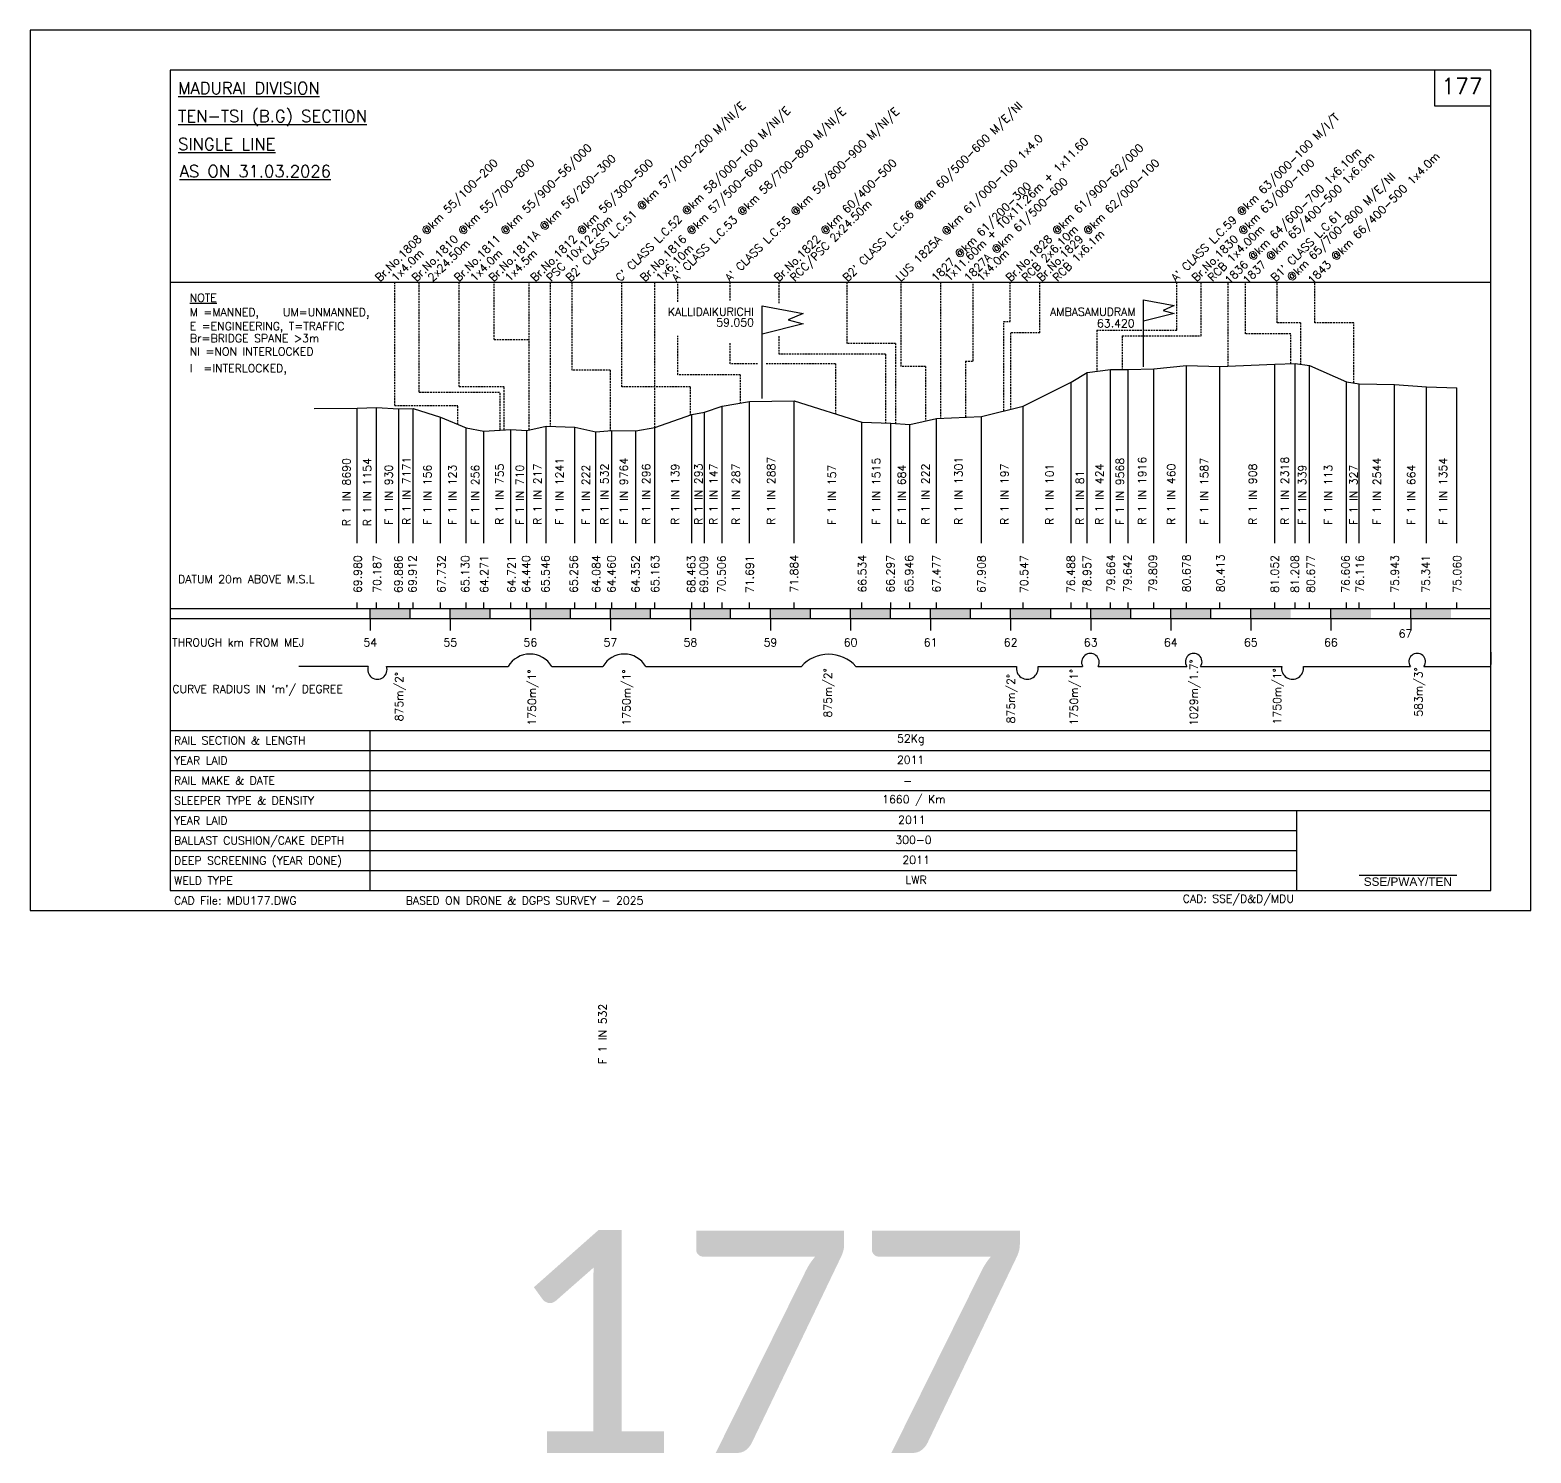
# Model space of a CAD drawing. Header units: feet. Extents: x 518 to 4809, y -2385 to -1535.
# Drawn here: x 4007.3 to 4382.3, y -2384 to -2028.5 of the extents above; entities that cross this region are included whole.
import ezdxf
from ezdxf.enums import TextEntityAlignment as Align

# ---------------------------------------------------------------- set-up
doc = ezdxf.new("R2010")
doc.units = ezdxf.units.FT
doc.header["$LTSCALE"] = 12
doc.header["$MEASUREMENT"] = 0
doc.linetypes.add('HIDDEN', pattern=[0.375, 0.25, -0.125])
doc.layers.get('0').update_dxf_attribs({"linetype": 'CONTINUOUS'})
doc.layers.add('1. Text', color=7, linetype='CONTINUOUS')
doc.layers.add('3 - Layout text', color=7, linetype='CONTINUOUS')
doc.styles.add('Legend', font='calibri.ttf')
doc.styles.add('RS', font='romans')
doc.styles.get("Standard").update_dxf_attribs({"font": 'ROMANS'})
doc.styles.add('yard', font='arial.ttf')

msp = doc.modelspace()

# ---------------------------------------------------------------- linework, layer by layer
for p, q in [((4382.32942, -2028.51148), (4007.32942, -2028.51148)), ((4007.32942, -2028.51148), (4007.32942, -2248.51148)), ((4382.32942, -2248.51148), (4382.32942, -2028.51148)), ((4372.32942, -2038.51148), (4042.32942, -2038.51148)), ((4042.32942, -2038.51148), (4042.32942, -2243.51148)), ((4358.32942, -2047.51148), (4358.32942, -2038.51148)), ((4372.32942, -2243.51148), (4372.32942, -2038.51148)), ((4372.32942, -2047.51148), (4358.32942, -2047.51148)), ((4267.4508, -2116.51538), (4271.4508, -2114.04638)), ((4271.4508, -2114.04638), (4277.2884, -2113.33938)), ((4271.4508, -2156.71801), (4271.4508, -2114.04638)), ((4277.2884, -2156.71801), (4277.2884, -2113.33938)), ((4277.2884, -2113.33938), (4281.6884, -2113.36138)), ((4281.6884, -2113.36138), (4288.0884, -2113.19438)), ((4281.6884, -2156.71801), (4281.6884, -2113.36138)), ((4288.0884, -2113.19438), (4296.232, -2112.32538)), ((4288.0884, -2156.71801), (4288.0884, -2113.19438)), ((4296.232, -2156.71801), (4296.232, -2112.32538)), ((4296.232, -2112.32538), (4304.632, -2112.59038)), ((4304.632, -2112.59038), (4318.32942, -2111.95138)), ((4304.632, -2156.71801), (4304.632, -2112.59038)), ((4318.32942, -2111.95138), (4323.4338, -2111.79538)), ((4318.32942, -2156.71801), (4318.32942, -2111.95138)), ((4323.4338, -2156.71801), (4323.4338, -2111.79538)), ((4323.4338, -2111.79538), (4327.0338, -2112.32638)), ((4327.0338, -2156.71801), (4327.0338, -2112.32638)), ((4327.0338, -2112.32638), (4336.2158, -2116.39138)), ((4255.4508, -2122.45638), (4267.4508, -2116.51538)), ((4267.4508, -2156.71801), (4267.4508, -2116.51538)), ((4336.2158, -2156.71801), (4336.2158, -2116.39138)), ((4336.2158, -2116.39138), (4339.4158, -2116.88638)), ((4339.4158, -2156.71801), (4339.4158, -2116.88638)), ((4339.4158, -2116.88638), (4348.2158, -2117.06038)), ((4348.2158, -2156.71801), (4348.2158, -2117.06038)), ((4348.2158, -2117.06038), (4356.2044, -2117.66238)), ((4356.2044, -2156.71801), (4356.2044, -2117.66238)), ((4356.2044, -2117.66238), (4363.8044, -2117.94338)), ((4363.8044, -2156.71801), (4363.8044, -2117.94338)), ((4175.8718, -2123.99438), (4180.2718, -2122.49738)), ((4180.2718, -2122.49738), (4187.0718, -2121.31238)), ((4180.2718, -2156.71801), (4180.2718, -2122.49738)), ((4187.0718, -2121.31238), (4198.2738, -2121.11938)), ((4187.0718, -2156.71801), (4187.0718, -2121.31238)), ((4198.2738, -2156.71801), (4198.2738, -2121.11938)), ((4198.2738, -2121.11938), (4215.1826, -2126.46938)), ((4245.041, -2125.09538), (4255.4508, -2122.45638)), ((4255.4508, -2156.71801), (4255.4508, -2122.45638)), ((4078.284, -2123.09138), (4089.084, -2123.02338)), ((4089.084, -2123.02338), (4093.8786, -2122.81538)), ((4089.084, -2156.71801), (4089.084, -2123.02338)), ((4093.8786, -2156.71801), (4093.8786, -2122.81538)), ((4093.8786, -2122.81538), (4099.4786, -2123.11738)), ((4099.4786, -2123.11738), (4103.0786, -2123.09138)), ((4099.4786, -2156.71801), (4099.4786, -2123.11738)), ((4103.0786, -2156.71801), (4103.0786, -2123.09138)), ((4103.0786, -2123.09138), (4109.8786, -2125.27138)), ((4109.8786, -2156.71801), (4109.8786, -2125.27138)), ((4109.8786, -2125.27138), (4116.2772, -2127.87338)), ((4163.4704, -2127.84038), (4172.6718, -2124.54038)), ((4172.6718, -2124.54038), (4175.8718, -2123.99438)), ((4172.6718, -2156.71801), (4172.6718, -2124.54038)), ((4175.8718, -2156.71801), (4175.8718, -2123.99438)), ((4227.1826, -2127.05738), (4233.841, -2125.52638)), ((4233.841, -2125.52638), (4245.041, -2125.09538)), ((4233.841, -2156.71801), (4233.841, -2125.52638)), ((4245.041, -2156.71801), (4245.041, -2125.09538)), ((4116.2772, -2156.71801), (4116.2772, -2127.87338)), ((4116.2772, -2127.87338), (4120.6772, -2128.73238)), ((4120.6772, -2128.73238), (4127.4772, -2128.28238)), ((4120.6772, -2156.71801), (4120.6772, -2128.73238)), ((4127.4772, -2156.71801), (4127.4772, -2128.28238)), ((4127.4772, -2128.28238), (4131.4772, -2128.56338)), ((4131.4772, -2128.56338), (4136.2762, -2127.45738)), ((4131.4772, -2156.71801), (4131.4772, -2128.56338)), ((4136.2762, -2156.71801), (4136.2762, -2127.45738)), ((4136.2762, -2127.45738), (4143.4762, -2127.74738)), ((4143.4762, -2156.71801), (4143.4762, -2127.74738)), ((4143.4762, -2127.74738), (4148.6762, -2128.91738)), ((4148.6762, -2128.91738), (4152.6704, -2128.54338)), ((4148.6762, -2156.71801), (4148.6762, -2128.91738)), ((4152.6704, -2156.71801), (4152.6704, -2128.54338)), ((4152.6704, -2128.54338), (4158.6704, -2128.65138)), ((4158.6704, -2128.65138), (4163.4704, -2127.84038)), ((4158.6704, -2156.71801), (4158.6704, -2128.65138)), ((4163.4704, -2156.71801), (4163.4704, -2127.84038)), ((4215.1826, -2156.71801), (4215.1826, -2126.46938)), ((4215.1826, -2126.46938), (4222.3826, -2126.70638)), ((4222.3826, -2156.71801), (4222.3826, -2126.70638)), ((4222.3826, -2126.70638), (4227.1826, -2127.05738)), ((4227.1826, -2156.71801), (4227.1826, -2127.05738)), ((4089.084, -2173.00338), (4089.084, -2171.51531)), ((4093.8786, -2173.00338), (4093.8786, -2171.51531)), ((4099.4786, -2173.00338), (4099.4786, -2171.51531)), ((4103.0786, -2173.00338), (4103.0786, -2171.51531)), ((4109.8786, -2173.00338), (4109.8786, -2171.51531)), ((4116.2772, -2173.00338), (4116.2772, -2171.51531)), ((4120.6772, -2173.00338), (4120.6772, -2171.51531)), ((4127.4772, -2173.00338), (4127.4772, -2171.51531)), ((4131.4772, -2173.00338), (4131.4772, -2171.51531)), ((4136.2762, -2173.00338), (4136.2762, -2171.51531)), ((4143.4762, -2173.00338), (4143.4762, -2171.51531)), ((4148.6762, -2173.00338), (4148.6762, -2171.51531)), ((4152.6704, -2173.00338), (4152.6704, -2171.51531)), ((4158.6704, -2173.00338), (4158.6704, -2171.51531)), ((4163.4704, -2173.00338), (4163.4704, -2171.51531)), ((4172.6718, -2173.00338), (4172.6718, -2171.51531)), ((4175.8718, -2173.00338), (4175.8718, -2171.51531)), ((4180.2718, -2173.00338), (4180.2718, -2171.51531)), ((4187.0718, -2173.00338), (4187.0718, -2171.51531)), ((4198.2738, -2173.00338), (4198.2738, -2171.51531)), ((4215.1826, -2173.00338), (4215.1826, -2171.51531)), ((4222.3826, -2173.00338), (4222.3826, -2171.51531)), ((4227.1826, -2173.00338), (4227.1826, -2171.51531)), ((4233.841, -2173.00338), (4233.841, -2171.51531)), ((4245.041, -2173.00338), (4245.041, -2171.51531)), ((4255.4508, -2173.00338), (4255.4508, -2171.51531)), ((4267.4508, -2173.00338), (4267.4508, -2171.51531)), ((4271.4508, -2173.00338), (4271.4508, -2171.51531)), ((4277.2884, -2173.00338), (4277.2884, -2171.51531)), ((4281.6884, -2173.00338), (4281.6884, -2171.51531)), ((4288.0884, -2173.00338), (4288.0884, -2171.51531)), ((4296.232, -2173.00338), (4296.232, -2171.51531)), ((4304.632, -2173.00338), (4304.632, -2171.51531)), ((4318.32942, -2173.00338), (4318.32942, -2171.51531)), ((4323.4338, -2173.00338), (4323.4338, -2171.51531)), ((4327.0338, -2173.00338), (4327.0338, -2171.51531)), ((4336.2158, -2173.00338), (4336.2158, -2171.51531)), ((4339.4158, -2173.00338), (4339.4158, -2171.51531)), ((4348.2158, -2173.00338), (4348.2158, -2171.51531)), ((4356.2044, -2173.00338), (4356.2044, -2171.51531)), ((4363.8044, -2173.00338), (4363.8044, -2171.51531)), ((4091.82942, -2187.50338), (4074.47228, -2187.50338)), ((4323.78894, -2243.51148), (4323.78894, -2223.51148)), ((4339.42773, -2239.63089), (4363.80524, -2239.63089)), ((4042.32942, -2243.51148), (4372.32942, -2243.51148)), ((4007.32942, -2248.51148), (4382.32942, -2248.51148))]:
    msp.add_line(p, q)
at = {"linetype": 'Continuous'}
for p, q in [((4042.32942, -2091.52548), (4372.32942, -2091.52548)), ((4190.21241, -2120.58698), (4190.21241, -2109.59038)), ((4042.32942, -2173.00338), (4372.32942, -2173.00338)), ((4092.32942, -2175.50338), (4092.32942, -2173.00338)), ((4092.32942, -2175.50338), (4092.32942, -2173.00338)), ((4102.32942, -2175.50338), (4102.32942, -2173.00338)), ((4112.32942, -2175.50338), (4112.32942, -2173.00338)), ((4122.32942, -2175.50338), (4122.32942, -2173.00338)), ((4132.32942, -2175.50338), (4132.32942, -2173.00338)), ((4142.32942, -2175.50338), (4142.32942, -2173.00338)), ((4152.32942, -2175.50338), (4152.32942, -2173.00338)), ((4162.32942, -2175.50338), (4162.32942, -2173.00338)), ((4172.32942, -2175.50338), (4172.32942, -2173.00338)), ((4182.32942, -2175.50338), (4182.32942, -2173.00338)), ((4192.32942, -2175.50338), (4192.32942, -2173.00338)), ((4202.32942, -2175.50338), (4202.32942, -2173.00338)), ((4212.32942, -2175.50338), (4212.32942, -2173.00338)), ((4222.32942, -2175.50338), (4222.32942, -2173.00338)), ((4232.32942, -2175.50338), (4232.32942, -2173.00338)), ((4242.32942, -2175.50338), (4242.32942, -2173.00338)), ((4252.32942, -2175.50338), (4252.32942, -2173.00338)), ((4262.32942, -2175.50338), (4262.32942, -2173.00338)), ((4272.32942, -2175.50338), (4272.32942, -2173.00338)), ((4282.32942, -2175.50338), (4282.32942, -2173.00338)), ((4292.32942, -2175.50338), (4292.32942, -2173.00338)), ((4302.32942, -2175.50338), (4302.32942, -2173.00338)), ((4312.32942, -2175.50338), (4312.32942, -2173.00338)), ((4332.32942, -2175.50338), (4332.32942, -2173.00338)), ((4352.32942, -2175.50338), (4352.32942, -2173.00338)), ((4042.32942, -2175.50338), (4372.32942, -2175.50338)), ((4092.32942, -2175.50338), (4092.32942, -2178.53762)), ((4092.32942, -2175.50338), (4092.32942, -2178.53762)), ((4112.32942, -2175.50338), (4112.32942, -2178.53762)), ((4132.32942, -2175.50338), (4132.32942, -2178.53762)), ((4152.32942, -2175.50338), (4152.32942, -2178.53762)), ((4172.32942, -2175.50338), (4172.32942, -2178.53762)), ((4192.32942, -2175.50338), (4192.32942, -2178.53762)), ((4212.32942, -2175.50338), (4212.32942, -2178.53762)), ((4232.32942, -2175.50338), (4232.32942, -2178.53762)), ((4252.32942, -2175.50338), (4252.32942, -2178.53762)), ((4272.32942, -2175.50338), (4272.32942, -2178.53762)), ((4292.32942, -2175.50338), (4292.32942, -2178.53762)), ((4312.32942, -2175.50338), (4312.32942, -2178.53762)), ((4332.32942, -2175.50338), (4332.32942, -2178.53762)), ((4352.32942, -2175.50338), (4352.32942, -2178.53762)), ((4372.32942, -2183.97788), (4372.32942, -2187.01212)), ((4096.38942, -2187.50338), (4126.74942, -2187.50338)), ((4137.70942, -2187.50338), (4150.46942, -2187.50338)), ((4161.14942, -2187.50338), (4200.04942, -2187.50338)), ((4213.62942, -2187.50338), (4253.78942, -2187.50338)), ((4259.16942, -2187.50338), (4270.30942, -2187.50338)), ((4274.18942, -2187.50338), (4296.36942, -2187.50338)), ((4299.76942, -2187.50338), (4320.04942, -2187.50338)), ((4325.48942, -2187.50338), (4352.20003, -2187.50338)), ((4355.60003, -2187.50338), (4372.32942, -2187.50338)), ((4042.32942, -2203.51148), (4372.32942, -2203.51148)), ((4092.32942, -2243.51148), (4092.32942, -2203.51148)), ((4042.32942, -2208.51148), (4372.32942, -2208.51148)), ((4042.32942, -2213.51148), (4372.32942, -2213.51148)), ((4042.32942, -2218.51148), (4372.32942, -2218.51148)), ((4042.32942, -2223.51148), (4372.32942, -2223.51148)), ((4042.32942, -2228.51148), (4323.78894, -2228.51148)), ((4042.32942, -2233.51148), (4323.78894, -2233.51148)), ((4042.32942, -2238.51148), (4323.78894, -2238.51148))]:
    msp.add_line(p, q, dxfattribs=at)
at = {"linetype": 'HIDDEN', "ltscale": 0.15}
for p, q in [((4098.47586, -2122.30756), (4098.47586, -2091.52548)), ((4104.56573, -2118.96448), (4104.56573, -2091.52548)), ((4114.58895, -2117.58999), (4114.58895, -2091.52548)), ((4123.27286, -2105.83731), (4123.27286, -2091.52548)), ((4132.05068, -2128.31863), (4132.05068, -2091.52548)), ((4137.28741, -2091.52548), (4137.28741, -2127.49811)), ((4142.79099, -2113.49957), (4142.79099, -2091.52548)), ((4155.21366, -2117.67405), (4155.21366, -2091.52548)), ((4163.4704, -2127.84038), (4163.4704, -2091.52548)), ((4169.21588, -2096.42105), (4169.21588, -2091.52548)), ((4182.23518, -2096.08152), (4182.23518, -2091.52548)), ((4194.51872, -2096.76058), (4194.51872, -2091.52548)), ((4211.47001, -2106.80901), (4211.47001, -2091.52548)), ((4224.9819, -2112.54979), (4224.9819, -2091.52548)), ((4234.78741, -2091.52548), (4234.78741, -2125.48996)), ((4242.99989, -2111.23237), (4242.99989, -2091.52548)), ((4252.17748, -2101.36041), (4252.17748, -2091.52548)), ((4259.65221, -2104.17164), (4259.65221, -2091.52548)), ((4293.84138, -2103.473), (4293.84138, -2091.52548)), ((4299.95542, -2104.93902), (4299.95542, -2091.52548)), ((4306.69304, -2112.49423), (4306.69304, -2091.52548)), ((4311.02195, -2104.40894), (4311.02195, -2091.52548)), ((4318.93142, -2101.65012), (4318.93142, -2091.52548)), ((4328.33183, -2101.65012), (4328.33183, -2091.52548)), ((4250.6205, -2123.68092), (4250.6205, -2101.36041)), ((4250.6205, -2101.36041), (4252.17748, -2101.36041)), ((4273.84219, -2103.473), (4273.84219, -2113.75676)), ((4273.84219, -2103.473), (4293.84138, -2103.473)), ((4324.78741, -2101.65012), (4318.93142, -2101.65012)), ((4324.78741, -2101.65012), (4324.78741, -2111.99504)), ((4338.04426, -2101.65012), (4328.33183, -2101.65012)), ((4338.04426, -2116.67422), (4338.04426, -2101.65012)), ((4123.27286, -2105.83731), (4132.05068, -2105.83731)), ((4169.21588, -2114.61826), (4169.21588, -2104.90937)), ((4182.23518, -2111.902), (4182.23518, -2106.60703)), ((4194.51872, -2109.52527), (4194.51872, -2104.90937)), ((4223.53741, -2106.80901), (4211.47001, -2106.80901)), ((4223.53741, -2106.80901), (4223.53741, -2126.79083)), ((4252.28741, -2104.17164), (4252.28741, -2123.25834)), ((4259.65221, -2104.17164), (4252.28741, -2104.17164)), ((4280.15038, -2104.93902), (4299.95542, -2104.93902)), ((4280.15038, -2104.93902), (4280.15038, -2113.34163)), ((4322.32942, -2104.40894), (4311.02195, -2104.40894)), ((4322.32942, -2111.82914), (4322.32942, -2104.40894)), ((4221.03741, -2109.52527), (4194.51872, -2109.52527)), ((4221.03741, -2109.52527), (4221.03741, -2126.6621)), ((4241.03741, -2111.23237), (4241.03741, -2125.33091)), ((4241.03741, -2111.23237), (4242.99989, -2111.23237)), ((4152.28741, -2113.49957), (4142.79099, -2113.49957)), ((4152.28741, -2113.49957), (4152.28741, -2128.57925)), ((4184.78741, -2114.61826), (4169.21588, -2114.61826)), ((4189.11397, -2111.902), (4182.23518, -2111.902)), ((4184.78741, -2114.61826), (4184.78741, -2121.71047)), ((4208.53741, -2111.902), (4191.07933, -2111.902)), ((4208.53741, -2111.902), (4208.53741, -2124.36682)), ((4231.03741, -2112.54979), (4224.9819, -2112.54979)), ((4231.03741, -2112.54979), (4231.03741, -2126.17103)), ((4114.58895, -2117.58999), (4125.77877, -2117.58999)), ((4125.77877, -2128.39478), (4125.77877, -2117.58999)), ((4172.28741, -2117.67405), (4155.21366, -2117.67405)), ((4172.28741, -2117.67405), (4172.28741, -2124.67824)), ((4098.47586, -2122.30756), (4114.17779, -2122.30756)), ((4104.56573, -2118.96448), (4124.77985, -2118.96448)), ((4114.17779, -2127.01966), (4114.17779, -2122.30756)), ((4124.77985, -2128.46088), (4124.77985, -2118.96448))]:
    msp.add_line(p, q, dxfattribs=at)
at = {"linetype": 'Continuous'}
for points in [[(4285.53195, -2112.68698), (4285.53195, -2095.94572), (4293.21945, -2097.37072), (4290.40695, -2098.57072), (4293.21945, -2099.32072), (4285.53195, -2101.27072)], [(4190.21241, -2120.58698), (4190.21241, -2097.41066), (4200.46241, -2099.31066), (4196.71241, -2100.91066), (4200.46241, -2101.91066), (4190.21241, -2104.51066)]]:
    msp.add_lwpolyline(points, dxfattribs=at)
for centre, radius, start, end in [((4132.22942, -2190.84178), 6.4168, 31.349651, 148.650349), ((4155.80942, -2190.58932), 6.16754, 30.0231937, 149.9768063), ((4206.83942, -2193.52073), 9.07263, 41.5476079, 138.4523921), ((4272.24942, -2186.46398), 2.2009, 331.8187873, 208.1812127), ((4298.06942, -2186.31838), 2.07225, 325.1212348, 214.8787652), ((4353.90003, -2186.31838), 2.07225, 325.1212348, 214.8787652), ((4094.10942, -2188.30365), 2.41637, 160.659225, 19.340775), ((4256.47942, -2187.96403), 2.72916, 170.2826197, 9.7173803), ((4322.76942, -2187.93698), 2.75434, 170.9425882, 9.0574118)]:
    msp.add_arc(centre, radius, start, end, dxfattribs=at)
for points in [[(4092.32942, -2175.50338), (4102.32942, -2175.50338), (4092.32942, -2173.00338), (4102.32942, -2173.00338)], [(4092.32942, -2175.50338), (4102.32942, -2175.50338), (4092.32942, -2173.00338), (4102.32942, -2173.00338)], [(4112.32942, -2175.50338), (4122.32942, -2175.50338), (4112.32942, -2173.00338), (4122.32942, -2173.00338)], [(4132.32942, -2175.50338), (4142.32942, -2175.50338), (4132.32942, -2173.00338), (4142.32942, -2173.00338)], [(4152.32942, -2175.50338), (4162.32942, -2175.50338), (4152.32942, -2173.00338), (4162.32942, -2173.00338)], [(4172.32942, -2175.50338), (4182.32942, -2175.50338), (4172.32942, -2173.00338), (4182.32942, -2173.00338)], [(4192.32942, -2175.50338), (4202.32942, -2175.50338), (4192.32942, -2173.00338), (4202.32942, -2173.00338)], [(4212.32942, -2175.50338), (4222.32942, -2175.50338), (4212.32942, -2173.00338), (4222.32942, -2173.00338)], [(4232.32942, -2175.50338), (4242.32942, -2175.50338), (4232.32942, -2173.00338), (4242.32942, -2173.00338)], [(4252.32942, -2175.50338), (4262.32942, -2175.50338), (4252.32942, -2173.00338), (4262.32942, -2173.00338)], [(4272.32942, -2175.50338), (4282.32942, -2175.50338), (4272.32942, -2173.00338), (4282.32942, -2173.00338)], [(4292.32942, -2175.50338), (4302.32942, -2175.50338), (4292.32942, -2173.00338), (4302.32942, -2173.00338)], [(4312.32942, -2175.50338), (4322.32942, -2175.50338), (4312.32942, -2173.00338), (4322.32942, -2173.00338)], [(4332.32942, -2175.50338), (4342.32942, -2175.50338), (4332.32942, -2173.00338), (4342.32942, -2173.00338)], [(4352.32942, -2175.50338), (4362.32942, -2175.50338), (4352.32942, -2173.00338), (4362.32942, -2173.00338)]]:
    msp.add_solid(points, dxfattribs=at)

# ---------------------------------------------------------------- texts
at = {"linetype": 'Continuous', "style": 'RS'}
for s, height, p in [('%%uMADURAI DIVISION', 3, (4044.32942, -2044.51148)), ('%%UTEN-TSI (B.G) SECTION', 3, (4044.32942, -2051.51148)), ('%%USINGLE LINE', 3, (4044.32942, -2058.51148)), ('%%UAS ON 31.03.2026', 3, (4044.71545, -2065.29419)), ('DATUM 20m ABOVE M.S.L', 2, (4044.32942, -2166.71144)), ('THROUGH km FROM MEJ', 2, (4042.8473, -2182.50338)), ("CURVE RADIUS IN `m'/ DEGREE", 2, (4042.88254, -2194.15729)), ('RAIL SECTION & LENGTH', 2, (4043.32942, -2207.01148)), ('YEAR LAID', 2, (4043.32942, -2212.01148)), ('RAIL MAKE & DATE', 2, (4043.32942, -2217.01148)), ('-', 2, (4225.46519, -2217.13329)), ('SLEEPER TYPE & DENSITY', 2, (4043.32942, -2222.01148)), ('YEAR LAID', 2, (4043.32942, -2227.01148)), ('BALLAST CUSHION/CAKE DEPTH', 2, (4043.32942, -2232.01148)), ('DEEP SCREENING (YEAR DONE)', 2, (4043.32942, -2237.01148)), ('WELD TYPE', 2, (4043.32942, -2242.01148)), ('CAD File: MDU177.DWG', 2, (4043.32942, -2247.01148))]:
    msp.add_text(s, height=height, dxfattribs=at).set_placement(p)
for s, height, p in [('177', 4, (4365.07942, -2042.51148)), ('52Kg', 2, (4227.3734, -2205.84152)), ('2011', 2, (4227.35595, -2210.84152)), ('1660 / Km', 2, (4228.14426, -2220.84152)), ('2011', 2, (4227.65366, -2225.84152)), ('300-0', 2, (4228.06079, -2230.84152)), ('2011', 2, (4228.70389, -2235.84152)), ('LWR', 2, (4228.70389, -2240.84152))]:
    msp.add_text(s, height=height, dxfattribs=at).set_placement(p, align=Align.MIDDLE)
for s, p in [("B2' CLASS L.C.51 @km 57/100-200 M/NI/E", (4142.37225, -2091.52548)), ("B2' CLASS L.C.56 @km 60/500-600 M/E/NI ", (4211.5743, -2091.52548)), ("C' CLASS L.C.52 @km 58/000-100 M/NI/E", (4154.81916, -2091.52548)), ("A' CLASS L.C.53 @km 58/700-800 M/NI/E", (4168.85483, -2091.52548)), ("A' CLASS L.C.55 @km 59/800-900 M/NI/E", (4182.17631, -2091.52548)), ("A' CLASS L.C.59 @km 63/000-100 M/I/T", (4293.63215, -2091.52548)), ('Br.No.1811 @km 55/900-56/000 ', (4114.46061, -2091.52548)), ('1x11.60m + 10x11.26m + 1x11.60', (4236.94923, -2091.52548)), ('Br.No.1828 @km 61/900-62/000', (4252.30108, -2091.52548)), ('1836 @km 64/600-700 1x6.10m', (4307.00741, -2092.17095)), ('Br.No.1808 @km 55/100-200 ', (4094.77215, -2091.52548)), ('Br.No.1810 @km 55/700-800 ', (4103.90364, -2091.52548)), ('Br.No.1811A @km 56/200-300 ', (4123.14453, -2091.52548)), ('Br.No.1812 @km 56/300-500 ', (4133.57927, -2091.52548)), ('Br.No.1816 @km 57/500-600 ', (4160.94351, -2091.52548)), ('Br.No.1822 @km 60/400-500 ', (4194.41419, -2091.52548)), ('Br.No.1829 @km 62/000-100', (4260.04576, -2091.52548)), ('Br.No.1830 @km 63/000-100', (4298.7849, -2091.52548)), ('1837 @km 65/400-500 1x6.0m', (4311.48798, -2092.17095)), ('1843 @km 66/400-500 1x4.0m', (4327.75336, -2092.17095)), ('1827A @km 61/500-600 ', (4241.84284, -2091.52548)), ('@km 65/700-800 M/E/NI', (4322.52031, -2091.52548)), ('1827 @km 61/200-300 ', (4233.73894, -2091.52548)), ('RCC/PSC 2x24.50m', (4198.41419, -2091.52548)), ('PSC 10x12.20m', (4137.57927, -2091.52548)), ("B1' CLASS L.C.61 ", (4318.5401, -2091.52548)), ('RCB 2x6.10m', (4256.30108, -2091.52548)), ('RCB 1x6.1m', (4264.04576, -2091.52548)), ('RCB 1x4.00m', (4302.7849, -2091.52548)), ('1x4.0m', (4098.77215, -2091.52548)), ('2x24.50m', (4107.90364, -2091.52548)), ('1x4.0m', (4118.46061, -2091.52548)), ('1x4.5m', (4127.14453, -2091.52548)), ('1x6.10m', (4164.94351, -2091.52548)), ('1x4.0m', (4245.05313, -2091.52548))]:
    msp.add_text(s, height=2, rotation=45, dxfattribs=at).set_placement(p)
at = {"color": 0, "linetype": 'Continuous', "style": 'RS'}
msp.add_text('LUS 1825A @km 61/000-100 1x4.0', height=2, rotation=45, dxfattribs=at).set_placement((4224.79953, -2091.52548))
at = {"style": 'RS'}
for s, p in [('%%uNOTE', (4047.22398, -2096.39356)), ('M =MANNED,   UM=UNMANNED,', (4047.22398, -2100.02049)), ('E =ENGINEERING, T=TRAFFIC', (4047.22398, -2103.49309)), ('Br=BRIDGE SPANE >3m', (4047.28284, -2106.51837)), ('NI =NON INTERLOCKED', (4047.22398, -2109.83428)), ('I  =INTERLOCKED,', (4047.22398, -2114.01798))]:
    msp.add_text(s, height=2, dxfattribs=at).set_placement(p)
at = {"linetype": 'Continuous', "style": 'RS'}
for s, p in [('KALLIDAIKURICHI', (4188.21241, -2099.91066)), ('AMBASAMUDRAM', (4283.53195, -2099.91066)), (' 59.050', (4188.21241, -2102.56121)), (' 63.420', (4283.31252, -2102.80126))]:
    msp.add_text(s, height=2, dxfattribs=at).set_placement(p, align=Align.RIGHT)
at = {"style": 'RS'}
for s, p in [('R 1 IN 8690', (4087.38268, -2152.51551)), ('R 1 IN 1154', (4092.59012, -2152.51551)), ('F 1 IN 930', (4097.94086, -2152.18227)), ('R 1 IN 7171', (4102.41622, -2152.18227)), ('F 1 IN 156', (4107.61454, -2152.18227)), ('F 1 IN 123', (4113.86232, -2152.18227)), ('F 1 IN 256', (4119.56798, -2152.18227)), ('R 1 IN 755', (4125.63821, -2152.18227)), ('F 1 IN 710', (4130.68549, -2152.18227)), ('R 1 IN 217', (4135.12072, -2152.18227)), ('F 1 IN 1241', (4140.64126, -2152.18227)), ('F 1 IN 222', (4147.19608, -2152.18227)), ('R 1 IN 532', (4151.84075, -2152.18227)), ('F 1 IN 9764', (4156.68016, -2152.18227)), ('R 1 IN 296', (4162.2544, -2152.18227)), ('R 1 IN 139', (4169.51579, -2152.18227)), ('R 1 IN 293', (4175.34651, -2152.18227)), ('R 1 IN 147', (4179.08955, -2152.18227)), ('R 1 IN 287', (4184.69131, -2152.18227)), ('R 1 IN 2887', (4193.49858, -2152.18227)), ('F 1 IN 157', (4208.67153, -2152.18227)), ('F 1 IN 1515', (4219.74693, -2152.18227)), ('F 1 IN 684', (4226.11103, -2152.18227)), ('R 1 IN 222', (4232.03308, -2152.18227)), ('R 1 IN 1301', (4240.32353, -2152.18227)), ('R 1 IN 197', (4251.81325, -2152.18227)), ('R 1 IN 424', (4275.49208, -2152.18227)), ('F 1 IN 9568', (4280.62903, -2152.18227)), ('R 1 IN 1916', (4286.17076, -2152.18227)), ('R 1 IN 460', (4293.44021, -2152.18227)), ('F 1 IN 1587', (4301.71511, -2152.18227)), ('R 1 IN 908', (4313.80347, -2152.18227)), ('R 1 IN 2318', (4321.79167, -2152.18227)), ('F 1 IN 339', (4326.18735, -2152.18227)), ('F 1 IN 113', (4332.69851, -2152.18227)), ('F 1 IN 327', (4339.01346, -2152.18227)), ('F 1 IN 2544', (4344.85122, -2152.18227)), ('F 1 IN 664', (4353.42409, -2152.18227)), ('F 1 IN 1354', (4361.35151, -2152.18227)), ('R 1 IN 101', (4263.06633, -2152.18227)), ('R 1 IN 81', (4270.60973, -2152.18227)), ('69.980', (4090.19942, -2169.16751)), ('70.187', (4095.02439, -2169.0943)), ('69.912', (4103.87874, -2169.13285)), ('67.732', (4111.11832, -2169.15822)), ('65.130', (4117.07387, -2169.15822)), ('64.440', (4132.25474, -2169.16292)), ('65.546', (4137.10542, -2169.16292)), ('65.256', (4144.16469, -2169.16172)), ('64.084', (4149.78362, -2169.16172)), ('64.460', (4153.58636, -2169.16172)), ('64.352', (4159.64213, -2169.16172)), ('65.163', (4164.49968, -2169.16172)), ('71.884', (4199.20418, -2169.07027)), ('66.534', (4216.26016, -2169.07027)), ('66.297', (4223.28359, -2169.07027)), ('65.946', (4227.96417, -2169.07027)), ('67.477', (4234.80133, -2169.07027)), ('67.908', (4246.04248, -2169.17012)), ('70.547', (4256.66704, -2169.17012)), ('76.488', (4268.37758, -2169.17012)), ('78.957', (4272.40516, -2169.17012)), ('79.664', (4278.373, -2168.97062)), ('79.642', (4282.52555, -2168.97062)), ('79.809', (4288.88136, -2168.97062)), ('80.678', (4297.25223, -2168.97062)), ('80.413', (4305.74606, -2168.97062)), ('81.052', (4319.30645, -2169.09279)), ('81.208', (4324.3556, -2169.09279)), ('80.677', (4328.29941, -2169.09279)), ('76.606', (4336.98647, -2169.09279)), ('76.116', (4340.56469, -2169.09279)), ('75.943', (4349.33743, -2169.09279)), ('75.060', (4364.85978, -2169.09279)), ('69.886', (4100.38292, -2169.17362)), ('64.271', (4121.78724, -2169.15822)), ('64.721', (4128.60585, -2169.16292)), ('68.463', (4173.54422, -2169.18943)), ('69.009', (4176.70254, -2169.18943)), ('70.506', (4181.09371, -2169.18943)), ('71.691', (4188.13273, -2169.18943)), ('75.341', (4357.03805, -2169.09279))]:
    msp.add_text(s, height=2, rotation=90, dxfattribs=at).set_placement(p)
at = {"linetype": 'Continuous', "style": 'RS'}
for s, p in [('67', (4350.9761, -2180.30995)), ('54', (4092.32942, -2182.50338)), ('55', (4112.32942, -2182.50338)), ('56', (4132.32942, -2182.50338)), ('57', (4152.32942, -2182.50338)), ('58', (4172.32942, -2182.50338)), ('59', (4192.32942, -2182.50338)), ('60', (4212.32942, -2182.50338)), ('61', (4232.32942, -2182.50338)), ('62', (4252.32942, -2182.50338)), ('63', (4272.32942, -2182.50338)), ('64', (4292.32942, -2182.50338)), ('65', (4312.32942, -2182.50338)), ('66', (4332.32942, -2182.50338))]:
    msp.add_text(s, height=2, dxfattribs=at).set_placement(p, align=Align.CENTER)
for s, p in [('1029m/1.7%%D', (4299.06942, -2185.74156)), ('875m/2%%D', (4100.53249, -2188.8899)), ('1750m/1%%D', (4133.74103, -2188.2535)), ('1750m/1%%D', (4157.32103, -2188.2535)), ('875m/2%%D', (4207.63477, -2187.9467)), ('875m/2%%D', (4253.38653, -2189.40124)), ('1750m/1%%D', (4269.15653, -2188.15124)), ('1750m/1%%D', (4319.89415, -2187.96043)), ('583m/3%%D', (4355.24721, -2187.72772))]:
    msp.add_text(s, height=2, rotation=90, dxfattribs=at).set_placement(p, align=Align.RIGHT)
at = {"color": 1, "style": 'RS'}
msp.add_text('F 1 IN 532', height=2, rotation=90, dxfattribs=at).set_placement((4151.3987, -2286.87179))
at = {"style": 'Legend'}
msp.add_text('177', height=55.574249, dxfattribs=at).set_placement((4191.57628, -2356.14236), align=Align.MIDDLE)
at = {"layer": '1. Text', "insert": (4340.55223, -2240.22382), "char_height": 2.1, "width": 23.8343697, "attachment_point": 1, "style": 'yard'}
msp.add_mtext('SSE/PWAY/TEN', dxfattribs=at)
at = {"layer": '3 - Layout text', "char_height": 2, "attachment_point": 1}
for s, insert, width in [('BASED ON DRONE & DGPS SURVEY - 2025', (4101.18507, -2245.00903), 72.2632845), ('CAD: SSE/D&D/MDU', (4295.31734, -2244.53706), 30.972381)]:
    msp.add_mtext(s, dxfattribs=dict(at, insert=insert, width=width))

doc.saveas('drawing.dxf')
